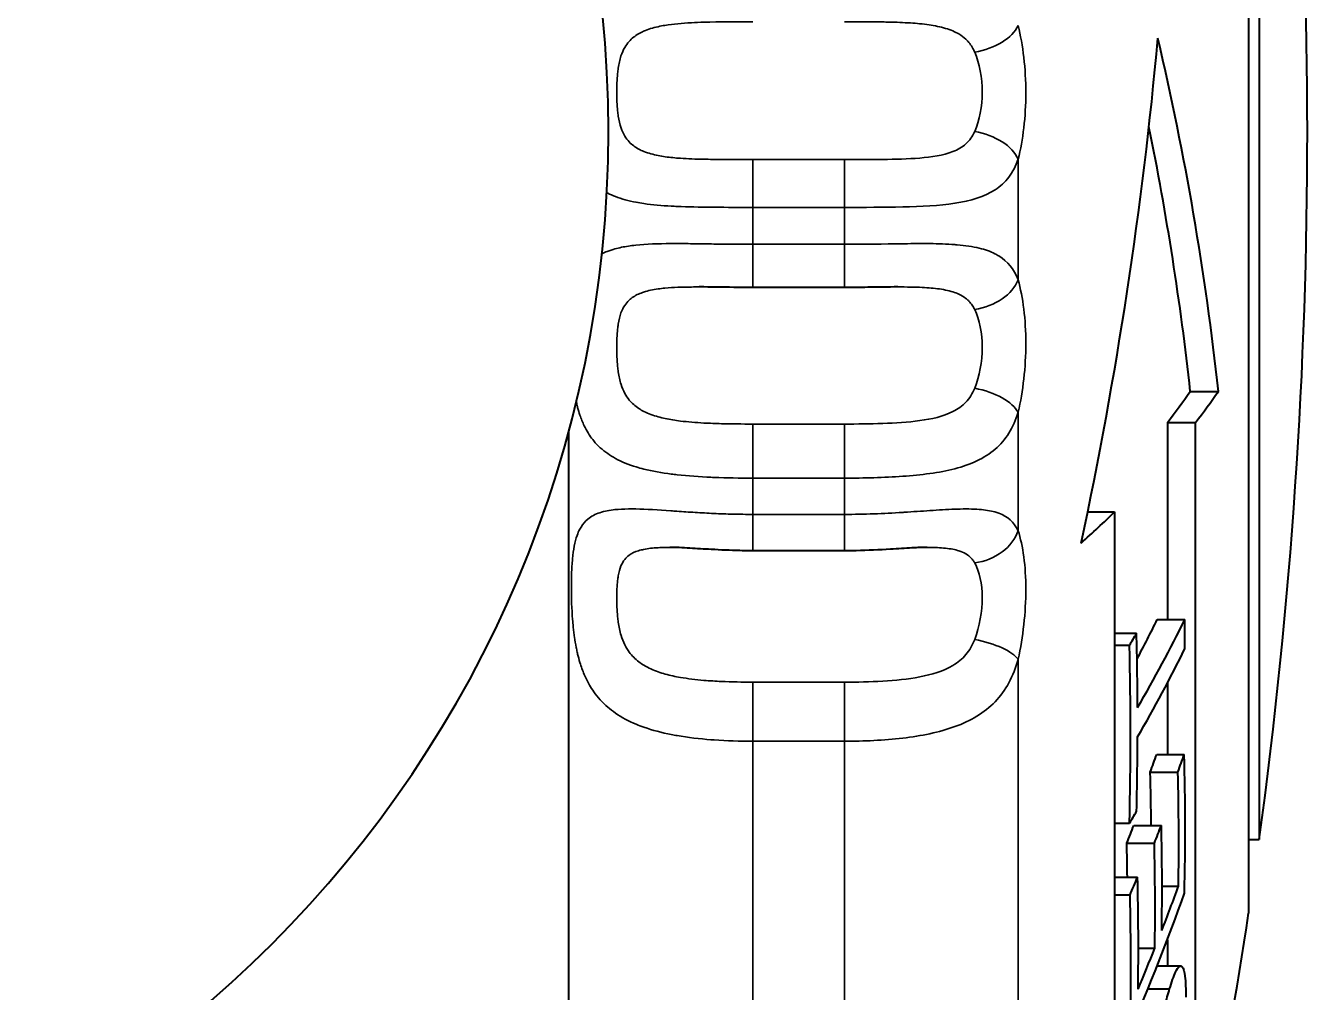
# Model space of a CAD drawing. Header units: millimetres. Extents: x 0 to 3364, y 0 to 2376.
# Drawn here: x 694.09 to 708.02, y 1277.34 to 1287.85 of the extents above; entities that cross this region are included whole.
import ezdxf

# ---------------------------------------------------------------- set-up
doc = ezdxf.new("R2010")
doc.units = ezdxf.units.MM
doc.header["$LTSCALE"] = 4
doc.layers.add('가시적인 것(ISO)', color=3, linetype='Continuous', lineweight=40, true_color=0x00ff00)
doc.layers.add('가시적인 좁은 것(ISO)', color=3, linetype='Continuous', lineweight=35, true_color=0x00ff00)

msp = doc.modelspace()

# ---------------------------------------------------------------- linework, layer by layer
at = {"layer": '가시적인 것(ISO)'}
for p, q in [((707.3861, 1295.1988), (707.3861, 1278.1988)), ((707.5012, 1294.3988), (707.5012, 1278.9988)), ((703.9485, 1285.8915), (703.9485, 1285.8916)), ((702.9899, 1285.0024), (701.9938, 1285.0024)), ((706.7516, 1283.8726), (707.0568, 1283.8726)), ((706.5021, 1283.5346), (706.5021, 1281.392)), ((706.5021, 1283.5346), (706.8087, 1283.5346)), ((706.8087, 1275.0083), (706.8087, 1283.5346)), ((699.9938, 1268.6988), (699.9938, 1283.4455)), ((703.9485, 1282.9828), (703.9485, 1282.9829)), ((703.9485, 1282.5781), (703.9485, 1282.5781)), ((705.6356, 1282.561), (705.929, 1282.561)), ((705.929, 1282.561), (705.929, 1271.4112)), ((702.9899, 1282.1387), (701.9938, 1282.1387)), ((706.393, 1281.392), (706.693, 1281.392)), ((705.929, 1281.2419), (706.1673, 1281.2419)), ((705.929, 1281.1111), (706.0902, 1281.1111)), ((706.5021, 1280.6991), (706.5021, 1279.9248)), ((703.9485, 1280.1557), (703.9485, 1280.1558)), ((706.3864, 1279.9248), (706.6864, 1279.9248)), ((706.317, 1279.7318), (706.617, 1279.7318)), ((705.929, 1279.1755), (706.091, 1279.1755)), ((706.1374, 1279.1523), (706.4374, 1279.1523)), ((707.3861, 1278.9988), (707.5012, 1278.9988)), ((706.0615, 1278.9593), (706.3615, 1278.9593)), ((705.929, 1278.5886), (706.1783, 1278.5886)), ((706.4447, 1278.4905), (706.6235, 1278.4905)), ((705.929, 1278.3959), (706.0962, 1278.3959)), ((706.5021, 1277.9092), (706.5021, 1277.6237)), ((706.1872, 1277.8155), (706.366, 1277.8155)), ((706.3915, 1277.6237), (706.6474, 1277.6237)), ((706.2915, 1277.3741), (706.5264, 1277.3741))]:
    msp.add_line(p, q, dxfattribs=at)
for centre, radius, start, end in [((687.9246, 1286.6988), 12.5, 270, 90), ((651.1246, 1286.6988), 56.9, 352.22258, 7.77742), ((651.1246, 1286.6988), 56.9, 341.03715, 351.40872)]:
    msp.add_arc(centre, radius, start, end, dxfattribs=at)
for centre, major_axis, ratio, start_param, end_param in [((651.1246, 1291.9085), (55.4665, 0), 0.9118707, 6.090498, 6.2001424), ((651.1246, 1280.4631), (56.1173, 0), 0.7486233, 0.0812479, 0.1734448), ((651.1246, 1280.4631), (55.8131, 0), 0.7486233, 0.0816917, 0.1510735), ((651.1246, 1286.6988), (56.6, 0), 0.2704457, 6.0749703, 6.097491), ((651.1246, 1286.6988), (56.9, 0), 0.2704457, 6.0760841, 6.0984813), ((651.1246, 1286.6988), (56.9, 0), 0.2704457, 5.9880585, 6.010942), ((651.1246, 1286.8745), (56.5997, 0), 0.449254, 6.0484992, 6.0658662), ((651.4246, 1286.8745), (56.5997, 0), 0.449254, 6.0270725, 6.0658662), ((651.4246, 1281.2139), (55.2687, 0), 0.8933068, 6.2803561, 6.286792), ((651.4246, 1287.6843), (56.5892, 0), 0.4493184, 6.0216997, 6.0270199), ((651.4246, 1280.2529), (54.7539, 0), 0.8932442, 0.0036855, 0.0202223), ((651.4246, 1280.125), (54.6768, 0), 0.8933504, 6.2637461, 6.3033744), ((651.4246, 1286.5567), (56.5998, 0), 0.449254, 6.0270745, 6.0658681), ((651.4246, 1280.2594), (54.7539, 0), 0.8934736, 6.2637015, 6.2802407), ((651.1246, 1287.5018), (56.5907, 0), 0.6214722, 6.0604174, 6.066041), ((651.4246, 1287.5018), (56.5907, 0), 0.6214722, 6.0604174, 6.066041), ((651.4246, 1279.1267), (55.2712, 0), 0.7837778, 6.2667682, 6.3016103), ((651.1246, 1278.9318), (55.2018, 0), 0.7836439, 0.0050973, 0.0184939), ((651.4246, 1278.9318), (55.2018, 0), 0.7836439, 6.2729836, 6.3016792), ((651.4246, 1285.7487), (56.59, 0), 0.4493184, 6.0217052, 6.0270253), ((651.1246, 1287.405), (56.5928, 0), 0.6214722, 6.0406815, 6.0463309), ((651.4246, 1287.405), (56.5928, 0), 0.6214722, 6.0406815, 6.0463309), ((651.4246, 1278.4483), (55.0201, 0), 0.7835796, 6.2729833, 6.299515), ((651.1246, 1278.2554), (54.9442, 0), 0.7835796, 0.0077393, 0.016351), ((651.4246, 1278.2554), (54.9442, 0), 0.7835796, 6.2729679, 6.2995363), ((651.4246, 1287.4617), (56.5916, 0), 0.6202578, 6.0219494, 6.0276267), ((651.4246, 1277.8125), (54.7626, 0), 0.7836288, 6.2729129, 6.3012714), ((651.4246, 1286.2514), (56.5971, 0), 0.6207437, 6.0463527, 6.060443), ((651.4246, 1277.6219), (54.6805, 0), 0.7837676, 6.2665955, 6.3012458), ((651.4246, 1285.9876), (56.5927, 0), 0.6210364, 6.0219731, 6.0660388), ((651.4246, 1286.2592), (56.5972, 0), 0.6213138, 6.0276735, 6.0406967)]:
    msp.add_ellipse(centre, major_axis=major_axis, ratio=ratio, start_param=start_param, end_param=end_param, dxfattribs=at)
for points in [[(701.416, 1285.008), (701.4147, 1285.008), (701.4134, 1285.008), (701.412, 1285.008)], [(701.0937, 1282.1751), (701.0936, 1282.1751), (701.0934, 1282.1751), (701.0933, 1282.1751)], [(703.8905, 1282.1751), (703.8903, 1282.1751), (703.8901, 1282.1751), (703.89, 1282.1751)]]:
    msp.add_open_spline(points, degree=3, dxfattribs=at)
for points, knots in [([(701.9938, 1285.0024), (701.9886, 1285.0024), (701.9833, 1285.0024), (701.9622, 1285.0025), (701.9464, 1285.0025), (701.8832, 1285.0028), (701.8358, 1285.0033), (701.661, 1285.0055), (701.5337, 1285.0081), (701.416, 1285.008)], [0, 0, 0, 0, 0.00158056, 0.00158056, 0.006322696, 0.006322696, 0.020561789, 0.020561789, 0.059220849, 0.059220849, 0.059220849, 0.059220849]), ([(703.5707, 1285.0079), (703.4675, 1285.0079), (703.3567, 1285.0058), (703.1609, 1285.0033), (703.0753, 1285.0024), (702.9899, 1285.0024)], [0, 0, 0, 0, 0.033945464, 0.033945464, 0.059546647, 0.059546647, 0.059546647, 0.059546647]), ([(701.9938, 1282.1387), (701.9822, 1282.1387), (701.9705, 1282.1388), (701.9239, 1282.139), (701.8889, 1282.1395), (701.7489, 1282.1426), (701.644, 1282.1474), (701.4626, 1282.1574), (701.3841, 1282.1624), (701.231, 1282.1714), (701.1557, 1282.1751), (701.0937, 1282.1751)], [0, 0, 0, 0, 0.003498867, 0.003498867, 0.013999587, 0.013999587, 0.045628276, 0.045628276, 0.070590969, 0.070590969, 0.096953188, 0.096953188, 0.096953188, 0.096953188]), ([(703.89, 1282.1751), (703.8413, 1282.1751), (703.7847, 1282.1729), (703.652, 1282.1658), (703.5729, 1282.1604), (703.3709, 1282.1484), (703.2438, 1282.1424), (703.0745, 1282.1392), (703.0322, 1282.1387), (702.9899, 1282.1387)], [0, 0, 0, 0, 0.02059764, 0.02059764, 0.046032503, 0.046032503, 0.084271429, 0.084271429, 0.096953992, 0.096953992, 0.096953992, 0.096953992]), ([(706.5264, 1277.3741), (706.5486, 1277.4458), (706.5714, 1277.5129), (706.5921, 1277.5569), (706.6069, 1277.5884), (706.6208, 1277.6092), (706.6328, 1277.6181), (706.6447, 1277.6269), (706.6551, 1277.6251), (706.6637, 1277.6147), (706.6773, 1277.5981), (706.6868, 1277.5603), (706.693, 1277.511), (706.7006, 1277.4493), (706.7031, 1277.3681), (706.7037, 1277.2827)], [0, 0, 0, 0, 0.2024132, 0.2024132, 0.2024132, 0.3458311, 0.3458311, 0.3458311, 0.4879837, 0.4879837, 0.4879837, 0.7159761, 0.7159761, 0.7159761, 1, 1, 1, 1]), ([(706.3833, 1276.398), (706.3871, 1276.4689), (706.3912, 1276.5413), (706.3967, 1276.6174), (706.4026, 1276.6982), (706.4101, 1276.7851), (706.4216, 1276.8776), (706.4279, 1276.9286), (706.436, 1276.9828), (706.4454, 1277.036), (706.4549, 1277.0893), (706.4661, 1277.1429), (706.4777, 1277.1925), (706.4932, 1277.2585), (706.51, 1277.3189), (706.5264, 1277.3741)], [0, 0, 0, 0, 0.2480456, 0.2480456, 0.2480456, 0.5124536, 0.5124536, 0.5124536, 0.6581692, 0.6581692, 0.6581692, 0.8046355, 0.8046355, 0.8046355, 1, 1, 1, 1])]:
    msp.add_open_spline(points, degree=3, knots=knots, dxfattribs=at)
at = {"layer": '가시적인 좁은 것(ISO)'}
for p, q in [((701.9938, 1286.3943), (702.9899, 1286.3943)), ((701.9938, 1286.3943), (701.9938, 1285.8737)), ((702.9899, 1286.3943), (702.9899, 1285.8737)), ((704.8794, 1285.0855), (704.8794, 1286.3991)), ((701.9938, 1285.4718), (701.9938, 1285.8737)), ((702.9899, 1285.8737), (701.9938, 1285.8737)), ((702.9899, 1285.4718), (702.9899, 1285.8737)), ((701.9938, 1285.4718), (702.9899, 1285.4718)), ((701.9938, 1285.4718), (701.9938, 1285.0024)), ((702.9899, 1285.4718), (702.9899, 1285.0024)), ((704.8794, 1282.356), (704.8794, 1283.6452)), ((701.9938, 1283.5172), (702.9899, 1283.5172)), ((701.9938, 1282.9291), (701.9938, 1283.5172)), ((702.9899, 1283.5172), (702.9899, 1282.9291)), ((701.9938, 1282.5346), (701.9938, 1282.9291)), ((702.9899, 1282.9291), (701.9938, 1282.9291)), ((702.9899, 1282.5346), (702.9899, 1282.9291)), ((701.9938, 1282.5346), (702.9899, 1282.5346)), ((701.9938, 1282.1387), (701.9938, 1282.5346)), ((702.9899, 1282.5346), (702.9899, 1282.1387)), ((704.8794, 1276.5488), (704.8794, 1280.9585)), ((701.9938, 1280.7099), (702.9899, 1280.7099)), ((701.9938, 1280.7099), (701.9938, 1280.0673)), ((702.9899, 1280.7099), (702.9899, 1280.0673)), ((701.9938, 1276.2436), (701.9938, 1280.0673)), ((702.9899, 1280.0673), (701.9938, 1280.0673)), ((702.9899, 1276.2436), (702.9899, 1280.0673))]:
    msp.add_line(p, q, dxfattribs=at)
for centre, major_axis, ratio, start_param, end_param in [((704.407, 1287.8402), (0.4847, 0.1229), 0.544773, 4.5751186, 5.8822998), ((704.407, 1286.4017), (0.4837, -0.1267), 0.581339, 0.4146863, 1.7218676), ((704.407, 1285.0996), (-0.4809, -0.137), 0.6589371, 1.385208, 2.6923892), ((704.407, 1283.672), (0.4864, -0.116), 0.4586095, 0.3725382, 1.6797195), ((704.407, 1282.3942), (0.4743, 0.1582), 0.7586256, 4.4645944, 5.7717757), ((704.407, 1281.0089), (0.488, -0.109), 0.3258051, 0.3362675, 1.6434488)]:
    msp.add_ellipse(centre, major_axis=major_axis, ratio=ratio, start_param=start_param, end_param=end_param, dxfattribs=at)
for points, knots in [([(701.9938, 1287.8932), (701.8149, 1287.8932), (701.6363, 1287.8934), (701.4625, 1287.8879), (701.417, 1287.8864), (701.3718, 1287.8846), (701.3268, 1287.8822), (701.2274, 1287.8768), (701.1317, 1287.8688), (701.0392, 1287.8534), (701.0136, 1287.8492), (700.9886, 1287.8444), (700.9641, 1287.8389), (700.9089, 1287.8265), (700.8563, 1287.8107), (700.8075, 1287.7892), (700.7885, 1287.7808), (700.7702, 1287.7716), (700.7527, 1287.7615), (700.7135, 1287.7387), (700.6784, 1287.7111), (700.6487, 1287.6776), (700.6312, 1287.6579), (700.6156, 1287.6363), (700.602, 1287.6128), (700.5856, 1287.5844), (700.5721, 1287.5534), (700.5612, 1287.5202), (700.5476, 1287.4791), (700.538, 1287.4342), (700.5312, 1287.3881), (700.5284, 1287.3692), (700.526, 1287.3499), (700.5241, 1287.3305), (700.5174, 1287.2645), (700.5148, 1287.1945), (700.5148, 1287.1258), (700.5149, 1287.057), (700.5175, 1286.9876), (700.5244, 1286.9221), (700.5264, 1286.9029), (700.5287, 1286.8841), (700.5316, 1286.8656), (700.5385, 1286.8201), (700.5483, 1286.7764), (700.5621, 1286.7363), (700.5731, 1286.7044), (700.5867, 1286.6748), (700.603, 1286.6479), (700.617, 1286.625), (700.633, 1286.604), (700.651, 1286.585), (700.6807, 1286.5537), (700.7156, 1286.5282), (700.7546, 1286.5073), (700.7725, 1286.4977), (700.7913, 1286.489), (700.811, 1286.4812), (700.8597, 1286.4617), (700.9117, 1286.4478), (700.9663, 1286.4371), (700.9913, 1286.4322), (701.0169, 1286.4279), (701.043, 1286.4242), (701.0969, 1286.4166), (701.152, 1286.4113), (701.2081, 1286.4075), (701.2482, 1286.4047), (701.2888, 1286.4026), (701.3298, 1286.401), (701.3738, 1286.3992), (701.4186, 1286.398), (701.4636, 1286.3971), (701.5263, 1286.3959), (701.5899, 1286.3953), (701.6533, 1286.3949), (701.7662, 1286.3943), (701.8794, 1286.3943), (701.9938, 1286.3943)], [0, 0, 0, 0, 0.0005362357, 0.0005362357, 0.0005362357, 0.0006765868, 0.0006765868, 0.0006765868, 0.0009868325, 0.0009868325, 0.0009868325, 0.0010724715, 0.0010724715, 0.0010724715, 0.0012653689, 0.0012653689, 0.0012653689, 0.0013405894, 0.0013405894, 0.0013405894, 0.001509309, 0.001509309, 0.001509309, 0.0016087072, 0.0016087072, 0.0016087072, 0.0017284274, 0.0017284274, 0.0017284274, 0.0018768251, 0.0018768251, 0.0018768251, 0.0019378424, 0.0019378424, 0.0019378424, 0.002144943, 0.002144943, 0.002144943, 0.0023524926, 0.0023524926, 0.0023524926, 0.0024130609, 0.0024130609, 0.0024130609, 0.0025625123, 0.0025625123, 0.0025625123, 0.0026811787, 0.0026811787, 0.0026811787, 0.002782454, 0.002782454, 0.002782454, 0.0029492966, 0.0029492966, 0.0029492966, 0.0030262461, 0.0030262461, 0.0030262461, 0.0032174145, 0.0032174145, 0.0032174145, 0.0033049371, 0.0033049371, 0.0033049371, 0.0034855324, 0.0034855324, 0.0034855324, 0.0036148495, 0.0036148495, 0.0036148495, 0.0037536502, 0.0037536502, 0.0037536502, 0.0039466375, 0.0039466375, 0.0039466375, 0.004289886, 0.004289886, 0.004289886, 0.004289886]), ([(704.407, 1287.5619), (704.4013, 1287.5755), (704.3949, 1287.5887), (704.388, 1287.6014), (704.3777, 1287.6205), (704.3661, 1287.6385), (704.3533, 1287.6552), (704.3469, 1287.6636), (704.3402, 1287.6717), (704.3332, 1287.6795), (704.3297, 1287.6834), (704.3262, 1287.6872), (704.3226, 1287.6909), (704.3189, 1287.6946), (704.3152, 1287.6983), (704.3115, 1287.7018), (704.2883, 1287.7238), (704.2626, 1287.7429), (704.2346, 1287.7594), (704.2141, 1287.7716), (704.1923, 1287.7824), (704.1697, 1287.792), (704.144, 1287.803), (704.1173, 1287.8125), (704.0899, 1287.8207), (704.0333, 1287.8376), (703.9732, 1287.8496), (703.9105, 1287.8587), (703.8769, 1287.8636), (703.843, 1287.8676), (703.8087, 1287.871), (703.7763, 1287.8742), (703.7435, 1287.8769), (703.7105, 1287.8791), (703.6341, 1287.8842), (703.5567, 1287.887), (703.4773, 1287.8889), (703.4536, 1287.8895), (703.4299, 1287.89), (703.4062, 1287.8904), (703.2687, 1287.893), (703.1299, 1287.8932), (702.9899, 1287.8932)], [0.0026102224, 0.0026102224, 0.0026102224, 0.0026102224, 0.0026627119, 0.0026627119, 0.0026627119, 0.0027414461, 0.0027414461, 0.0027414461, 0.0027808132, 0.0027808132, 0.0027808132, 0.0028004968, 0.0028004968, 0.0028004968, 0.0028201803, 0.0028201803, 0.0028201803, 0.0029414562, 0.0029414562, 0.0029414562, 0.0030301383, 0.0030301383, 0.0030301383, 0.0031306645, 0.0031306645, 0.0031306645, 0.0033386198, 0.0033386198, 0.0033386198, 0.0034500542, 0.0034500542, 0.0034500542, 0.0035550331, 0.0035550331, 0.0035550331, 0.003797578, 0.003797578, 0.003797578, 0.0038699701, 0.0038699701, 0.0038699701, 0.004289886, 0.004289886, 0.004289886, 0.004289886]), ([(704.8794, 1287.8503), (704.9064, 1287.7439), (704.9271, 1287.6283), (704.9415, 1287.5037), (704.9559, 1287.3792), (704.9634, 1287.2507), (704.9634, 1287.1204), (704.9635, 1286.8598), (704.9334, 1286.6053), (704.8794, 1286.3991)], [0, 0, 0, 0, 0.0003876456, 0.0003876456, 0.0003876456, 0.0007752912, 0.0007752912, 0.0007752912, 0.0015505823, 0.0015505823, 0.0015505823, 0.0015505823]), ([(704.407, 1286.6987), (704.4594, 1286.8187), (704.4904, 1286.9706), (704.4903, 1287.1277), (704.4902, 1287.2849), (704.4594, 1287.438), (704.407, 1287.5619)], [0, 0, 0, 0, 0.00046947665, 0.00046947665, 0.00046947665, 0.00093916648, 0.00093916648, 0.00093916648, 0.00093916648]), ([(702.9899, 1286.3943), (703.1298, 1286.3943), (703.2697, 1286.3942), (703.407, 1286.3955), (703.5442, 1286.3969), (703.6802, 1286.3996), (703.8097, 1286.41), (703.9392, 1286.4205), (704.0637, 1286.4381), (704.1704, 1286.4802), (704.2237, 1286.5013), (704.2717, 1286.5286), (704.3117, 1286.5645), (704.3517, 1286.6004), (704.384, 1286.6461), (704.407, 1286.6987)], [0, 0, 0, 0, 0.0004192882, 0.0004192882, 0.0004192882, 0.0008385765, 0.0008385765, 0.0008385765, 0.0012578647, 0.0012578647, 0.0012578647, 0.0014675089, 0.0014675089, 0.0014675089, 0.001677153, 0.001677153, 0.001677153, 0.001677153]), ([(704.8794, 1286.3991), (704.8538, 1286.325), (704.8203, 1286.2595), (704.7368, 1286.1484), (704.6872, 1286.1027), (704.5122, 1285.988), (704.363, 1285.9441), (704.0211, 1285.8915), (703.8274, 1285.8823), (703.4216, 1285.8736), (703.2063, 1285.8737), (702.9899, 1285.8737)], [0.0041747233, 0.0041747233, 0.0041747233, 0.0041747233, 0.0044943809, 0.0044943809, 0.0048140386, 0.0048140386, 0.0054533538, 0.0054533538, 0.0060926691, 0.0060926691, 0.0067319843, 0.0067319843, 0.0067319843, 0.0067319843]), ([(701.9938, 1285.8737), (701.8516, 1285.8737), (701.7119, 1285.8738), (701.5746, 1285.8749), (701.563, 1285.875), (701.5514, 1285.8751), (701.5399, 1285.8752), (701.4145, 1285.8764), (701.2903, 1285.8787), (701.1729, 1285.8838), (701.1512, 1285.8848), (701.1297, 1285.8859), (701.1085, 1285.887), (701.0042, 1285.8928), (700.9045, 1285.9013), (700.8101, 1285.915), (700.7816, 1285.9192), (700.7536, 1285.9238), (700.7261, 1285.929), (700.6443, 1285.9444), (700.5693, 1285.9643), (700.5008, 1285.9907), (700.4716, 1286.002), (700.4436, 1286.0145), (700.4167, 1286.0284), (700.4134, 1286.0301), (700.4101, 1286.0318), (700.4069, 1286.0336)], [0, 0, 0, 0, 0.000420749, 0.000420749, 0.000420749, 0.0004563155, 0.0004563155, 0.0004563155, 0.000841498, 0.000841498, 0.000841498, 0.0009126156, 0.0009126156, 0.0009126156, 0.0012622471, 0.0012622471, 0.0012622471, 0.0013680066, 0.0013680066, 0.0013680066, 0.0016829961, 0.0016829961, 0.0016829961, 0.0018174183, 0.0018174183, 0.0018174183, 0.0018338274, 0.0018338274, 0.0018338274, 0.0018338274]), ([(700.3536, 1285.3682), (700.3722, 1285.3777), (700.3917, 1285.3865), (700.4121, 1285.3945), (700.4388, 1285.405), (700.4669, 1285.4142), (700.4961, 1285.4223), (700.5417, 1285.4348), (700.5904, 1285.4447), (700.6418, 1285.4524), (700.6674, 1285.4563), (700.6938, 1285.4596), (700.7209, 1285.4625), (700.8387, 1285.4751), (700.9667, 1285.479), (701.1045, 1285.4796), (701.1261, 1285.4797), (701.1479, 1285.4797), (701.1699, 1285.4797), (701.2344, 1285.4796), (701.3002, 1285.479), (701.367, 1285.4781), (701.4004, 1285.4777), (701.4341, 1285.4772), (701.4681, 1285.4767), (701.5021, 1285.4762), (701.5364, 1285.4757), (701.5709, 1285.4752), (701.64, 1285.4742), (701.7101, 1285.4733), (701.7808, 1285.4727), (701.8515, 1285.4721), (701.9226, 1285.4718), (701.9938, 1285.4718)], [0.0048116407, 0.0048116407, 0.0048116407, 0.0048116407, 0.0049141423, 0.0049141423, 0.0049141423, 0.0050489882, 0.0050489882, 0.0050489882, 0.0052593627, 0.0052593627, 0.0052593627, 0.0053641221, 0.0053641221, 0.0053641221, 0.0058190275, 0.0058190275, 0.0058190275, 0.0058904863, 0.0058904863, 0.0058904863, 0.0061008608, 0.0061008608, 0.0061008608, 0.006206048, 0.006206048, 0.006206048, 0.0063112353, 0.0063112353, 0.0063112353, 0.0065216098, 0.0065216098, 0.0065216098, 0.0067319843, 0.0067319843, 0.0067319843, 0.0067319843]), ([(702.9899, 1285.4718), (703.2067, 1285.4718), (703.4177, 1285.4755), (703.6228, 1285.4781), (703.6285, 1285.4782), (703.6341, 1285.4783), (703.6397, 1285.4784), (703.7365, 1285.4796), (703.8294, 1285.4804), (703.9189, 1285.4795), (704.0135, 1285.4785), (704.104, 1285.4756), (704.1899, 1285.4691), (704.1991, 1285.4684), (704.2083, 1285.4676), (704.2174, 1285.4669), (704.304, 1285.4594), (704.3839, 1285.4479), (704.4566, 1285.4303), (704.5189, 1285.4152), (704.5768, 1285.3951), (704.6279, 1285.3694), (704.6352, 1285.3657), (704.6424, 1285.3619), (704.6494, 1285.358), (704.6564, 1285.354), (704.6633, 1285.35), (704.6701, 1285.3458), (704.7647, 1285.2872), (704.8344, 1285.2023), (704.8794, 1285.0855)], [0, 0, 0, 0, 0.000641191, 0.000641191, 0.000641191, 0.0006588203, 0.0006588203, 0.0006588203, 0.0009617865, 0.0009617865, 0.0009617865, 0.001282382, 0.001282382, 0.001282382, 0.0013167634, 0.0013167634, 0.0013167634, 0.0016433523, 0.0016433523, 0.0016433523, 0.001923573, 0.001923573, 0.001923573, 0.0019635845, 0.0019635845, 0.0019635845, 0.0020037218, 0.0020037218, 0.0020037218, 0.002564764, 0.002564764, 0.002564764, 0.002564764]), ([(701.412, 1285.008), (701.3835, 1285.0079), (701.3551, 1285.0078), (701.3268, 1285.0075), (701.2274, 1285.0066), (701.1317, 1285.0039), (701.0392, 1284.9953), (701.0136, 1284.9929), (700.9886, 1284.9901), (700.9641, 1284.9867), (700.9089, 1284.9789), (700.8563, 1284.9682), (700.8075, 1284.9523), (700.7885, 1284.9461), (700.7702, 1284.9391), (700.7527, 1284.9313), (700.7135, 1284.9136), (700.6784, 1284.8914), (700.6487, 1284.8633), (700.6312, 1284.8468), (700.6156, 1284.8282), (700.602, 1284.8078), (700.5856, 1284.7831), (700.5721, 1284.7555), (700.5612, 1284.7256), (700.5476, 1284.6884), (700.538, 1284.6471), (700.5312, 1284.6039), (700.5284, 1284.5861), (700.526, 1284.5679), (700.5241, 1284.5494), (700.5174, 1284.4867), (700.5148, 1284.4186), (700.5148, 1284.3504), (700.5149, 1284.2821), (700.5175, 1284.2118), (700.5244, 1284.144), (700.5264, 1284.1242), (700.5287, 1284.1045), (700.5316, 1284.0852), (700.5385, 1284.0374), (700.5483, 1283.9909), (700.5621, 1283.9474), (700.5731, 1283.9128), (700.5867, 1283.8801), (700.603, 1283.85), (700.617, 1283.8244), (700.633, 1283.8005), (700.651, 1283.7786), (700.6807, 1283.7424), (700.7156, 1283.712), (700.7546, 1283.6864), (700.7725, 1283.6746), (700.7913, 1283.6638), (700.811, 1283.6539), (700.8597, 1283.6291), (700.9117, 1283.6104), (700.9663, 1283.5953), (700.9913, 1283.5884), (701.0169, 1283.5823), (701.043, 1283.5767), (701.0969, 1283.5653), (701.152, 1283.5567), (701.2081, 1283.5498), (701.2482, 1283.5449), (701.2888, 1283.5408), (701.3298, 1283.5374), (701.3738, 1283.5338), (701.4186, 1283.5309), (701.4636, 1283.5285), (701.5263, 1283.5252), (701.5899, 1283.5229), (701.6533, 1283.5212), (701.7662, 1283.5183), (701.8794, 1283.5172), (701.9938, 1283.5172)], [0.000588235, 0.000588235, 0.000588235, 0.000588235, 0.0006765868, 0.0006765868, 0.0006765868, 0.0009868325, 0.0009868325, 0.0009868325, 0.0010724715, 0.0010724715, 0.0010724715, 0.0012653689, 0.0012653689, 0.0012653689, 0.0013405894, 0.0013405894, 0.0013405894, 0.001509309, 0.001509309, 0.001509309, 0.0016087072, 0.0016087072, 0.0016087072, 0.0017284274, 0.0017284274, 0.0017284274, 0.0018768251, 0.0018768251, 0.0018768251, 0.0019378424, 0.0019378424, 0.0019378424, 0.002144943, 0.002144943, 0.002144943, 0.0023524926, 0.0023524926, 0.0023524926, 0.0024130609, 0.0024130609, 0.0024130609, 0.0025625123, 0.0025625123, 0.0025625123, 0.0026811787, 0.0026811787, 0.0026811787, 0.002782454, 0.002782454, 0.002782454, 0.0029492966, 0.0029492966, 0.0029492966, 0.0030262461, 0.0030262461, 0.0030262461, 0.0032174145, 0.0032174145, 0.0032174145, 0.0033049371, 0.0033049371, 0.0033049371, 0.0034855324, 0.0034855324, 0.0034855324, 0.0036148495, 0.0036148495, 0.0036148495, 0.0037536502, 0.0037536502, 0.0037536502, 0.0039466375, 0.0039466375, 0.0039466375, 0.004289886, 0.004289886, 0.004289886, 0.004289886]), ([(704.407, 1284.7629), (704.4013, 1284.7751), (704.3949, 1284.7867), (704.388, 1284.7978), (704.3777, 1284.8145), (704.3661, 1284.83), (704.3533, 1284.8443), (704.3469, 1284.8515), (704.3402, 1284.8583), (704.3332, 1284.8648), (704.3297, 1284.8681), (704.3262, 1284.8712), (704.3226, 1284.8743), (704.3189, 1284.8774), (704.3152, 1284.8805), (704.3115, 1284.8834), (704.2883, 1284.9015), (704.2626, 1284.9168), (704.2346, 1284.9297), (704.2141, 1284.9391), (704.1923, 1284.9473), (704.1697, 1284.9544), (704.144, 1284.9624), (704.1173, 1284.9691), (704.0899, 1284.9747), (704.0333, 1284.9862), (703.9732, 1284.9934), (703.9105, 1284.9982), (703.8769, 1285.0008), (703.843, 1285.0027), (703.8087, 1285.0041), (703.7763, 1285.0054), (703.7435, 1285.0063), (703.7105, 1285.0069), (703.6643, 1285.0077), (703.6178, 1285.008), (703.5707, 1285.0079)], [0.0026102224, 0.0026102224, 0.0026102224, 0.0026102224, 0.0026627119, 0.0026627119, 0.0026627119, 0.0027414461, 0.0027414461, 0.0027414461, 0.0027808132, 0.0027808132, 0.0027808132, 0.0028004968, 0.0028004968, 0.0028004968, 0.0028201803, 0.0028201803, 0.0028201803, 0.0029414562, 0.0029414562, 0.0029414562, 0.0030301383, 0.0030301383, 0.0030301383, 0.0031306645, 0.0031306645, 0.0031306645, 0.0033386198, 0.0033386198, 0.0033386198, 0.0034500542, 0.0034500542, 0.0034500542, 0.0035550331, 0.0035550331, 0.0035550331, 0.0037016057, 0.0037016057, 0.0037016057, 0.0037016057]), ([(704.8794, 1285.0855), (704.9064, 1284.9907), (704.9271, 1284.8844), (704.9415, 1284.7666), (704.9559, 1284.6488), (704.9634, 1284.5243), (704.9634, 1284.395), (704.9635, 1284.1364), (704.9334, 1283.8717), (704.8794, 1283.6452)], [0, 0, 0, 0, 0.0003876456, 0.0003876456, 0.0003876456, 0.0007752912, 0.0007752912, 0.0007752912, 0.0015505823, 0.0015505823, 0.0015505823, 0.0015505823]), ([(704.407, 1283.9064), (704.4594, 1284.0381), (704.4904, 1284.1964), (704.4903, 1284.3523), (704.4902, 1284.5083), (704.4594, 1284.6527), (704.407, 1284.7629)], [0, 0, 0, 0, 0.00046947665, 0.00046947665, 0.00046947665, 0.00093916648, 0.00093916648, 0.00093916648, 0.00093916648]), ([(702.9899, 1283.5172), (703.1298, 1283.5172), (703.2697, 1283.5187), (703.407, 1283.5236), (703.5442, 1283.5284), (703.6802, 1283.5364), (703.8097, 1283.5542), (703.9392, 1283.572), (704.0637, 1283.5991), (704.1704, 1283.6526), (704.2237, 1283.6794), (704.2717, 1283.7128), (704.3117, 1283.7548), (704.3517, 1283.7968), (704.384, 1283.8485), (704.407, 1283.9064)], [0, 0, 0, 0, 0.0004192882, 0.0004192882, 0.0004192882, 0.0008385765, 0.0008385765, 0.0008385765, 0.0012578647, 0.0012578647, 0.0012578647, 0.0014675089, 0.0014675089, 0.0014675089, 0.001677153, 0.001677153, 0.001677153, 0.001677153]), ([(701.9938, 1282.9291), (701.8516, 1282.9291), (701.7119, 1282.9314), (701.5746, 1282.9369), (701.563, 1282.9373), (701.5514, 1282.9378), (701.5399, 1282.9383), (701.4145, 1282.9438), (701.2903, 1282.9522), (701.1729, 1282.9651), (701.1512, 1282.9675), (701.1297, 1282.9701), (701.1085, 1282.9728), (701.0042, 1282.986), (700.9045, 1283.0034), (700.8101, 1283.0271), (700.7816, 1283.0343), (700.7536, 1283.0421), (700.7261, 1283.0505), (700.6443, 1283.0755), (700.5693, 1283.1058), (700.5008, 1283.1431), (700.4716, 1283.1591), (700.4436, 1283.1764), (700.4167, 1283.1952), (700.3594, 1283.2352), (700.3091, 1283.2811), (700.2654, 1283.3339), (700.2493, 1283.3532), (700.2341, 1283.3737), (700.2197, 1283.3951), (700.2142, 1283.4034), (700.2088, 1283.4118), (700.2035, 1283.4204), (700.1882, 1283.4451), (700.1741, 1283.471), (700.1611, 1283.4981), (700.1523, 1283.5164), (700.1441, 1283.5351), (700.1363, 1283.5544), (700.1285, 1283.5737), (700.1213, 1283.5935), (700.1145, 1283.6138), (700.1054, 1283.6408), (700.0971, 1283.6689), (700.0896, 1283.6979), (700.088, 1283.704), (700.0865, 1283.7102), (700.085, 1283.7165), (700.0814, 1283.7313), (700.0779, 1283.7464), (700.0747, 1283.7617)], [0, 0, 0, 0, 0.000420749, 0.000420749, 0.000420749, 0.0004563155, 0.0004563155, 0.0004563155, 0.000841498, 0.000841498, 0.000841498, 0.0009126156, 0.0009126156, 0.0009126156, 0.0012622471, 0.0012622471, 0.0012622471, 0.0013680066, 0.0013680066, 0.0013680066, 0.0016829961, 0.0016829961, 0.0016829961, 0.0018174183, 0.0018174183, 0.0018174183, 0.0021037451, 0.0021037451, 0.0021037451, 0.0022089323, 0.0022089323, 0.0022089323, 0.0022496191, 0.0022496191, 0.0022496191, 0.0023667132, 0.0023667132, 0.0023667132, 0.0024456037, 0.0024456037, 0.0024456037, 0.0025244941, 0.0025244941, 0.0025244941, 0.0026296814, 0.0026296814, 0.0026296814, 0.0026519559, 0.0026519559, 0.0026519559, 0.0027051381, 0.0027051381, 0.0027051381, 0.0027051381]), ([(704.8794, 1283.6452), (704.8538, 1283.5613), (704.8203, 1283.4846), (704.7368, 1283.3505), (704.6872, 1283.293), (704.5122, 1283.1431), (704.363, 1283.0767), (704.0211, 1282.987), (703.8274, 1282.9629), (703.4216, 1282.9342), (703.2063, 1282.9291), (702.9899, 1282.9291)], [0.0041747233, 0.0041747233, 0.0041747233, 0.0041747233, 0.0044943809, 0.0044943809, 0.0048140386, 0.0048140386, 0.0054533538, 0.0054533538, 0.0060926691, 0.0060926691, 0.0067319843, 0.0067319843, 0.0067319843, 0.0067319843]), ([(701.9938, 1280.0673), (701.8516, 1280.0673), (701.7119, 1280.0718), (701.5746, 1280.0815), (701.563, 1280.0823), (701.5514, 1280.0831), (701.5399, 1280.084), (701.4145, 1280.0937), (701.2903, 1280.1081), (701.1729, 1280.1285), (701.1512, 1280.1322), (701.1297, 1280.1362), (701.1085, 1280.1403), (701.0042, 1280.1609), (700.9045, 1280.1866), (700.8101, 1280.2199), (700.7816, 1280.2299), (700.7536, 1280.2406), (700.7261, 1280.2521), (700.6443, 1280.2863), (700.5693, 1280.3262), (700.5008, 1280.3737), (700.4716, 1280.3939), (700.4436, 1280.4156), (700.4167, 1280.4389), (700.3594, 1280.4884), (700.3091, 1280.5438), (700.2654, 1280.6059), (700.2493, 1280.6287), (700.2341, 1280.6525), (700.2197, 1280.6773), (700.2142, 1280.6869), (700.2088, 1280.6966), (700.2035, 1280.7065), (700.1882, 1280.7349), (700.1741, 1280.7644), (700.1611, 1280.7949), (700.1523, 1280.8155), (700.1441, 1280.8366), (700.1363, 1280.8581), (700.1285, 1280.8796), (700.1213, 1280.9016), (700.1145, 1280.9239), (700.1054, 1280.9537), (700.0971, 1280.9844), (700.0896, 1281.0159), (700.088, 1281.0226), (700.0865, 1281.0293), (700.085, 1281.036), (700.0811, 1281.0531), (700.0775, 1281.0704), (700.074, 1281.088), (700.0669, 1281.1246), (700.0606, 1281.162), (700.0552, 1281.1999), (700.0524, 1281.2189), (700.0499, 1281.238), (700.0476, 1281.2572), (700.0453, 1281.2765), (700.0432, 1281.2958), (700.0413, 1281.3152), (700.0388, 1281.3403), (700.0365, 1281.3656), (700.0346, 1281.391), (700.0257, 1281.5056), (700.0219, 1281.6238), (700.0218, 1281.7358), (700.0218, 1281.77), (700.0221, 1281.804), (700.0228, 1281.8372), (700.0231, 1281.8538), (700.0236, 1281.8702), (700.0241, 1281.8864), (700.0261, 1281.9447), (700.0294, 1281.9995), (700.0341, 1282.0506), (700.0434, 1282.1492), (700.0591, 1282.2362), (700.0836, 1282.3054), (700.0921, 1282.3295), (700.1017, 1282.3516), (700.1125, 1282.3722), (700.117, 1282.3806), (700.1216, 1282.3888), (700.1265, 1282.3968), (700.1472, 1282.4302), (700.1717, 1282.4588), (700.2003, 1282.4827), (700.2192, 1282.4983), (700.2397, 1282.5119), (700.2619, 1282.5236), (700.3052, 1282.5466), (700.3553, 1282.5629), (700.4121, 1282.5739), (700.4388, 1282.5791), (700.4669, 1282.5831), (700.4961, 1282.5861), (700.5417, 1282.5907), (700.5904, 1282.593), (700.6418, 1282.5936), (700.6674, 1282.5939), (700.6938, 1282.5938), (700.7209, 1282.5933), (700.8387, 1282.5912), (700.9667, 1282.5827), (701.1045, 1282.5732), (701.1261, 1282.5717), (701.1479, 1282.5702), (701.1699, 1282.5687), (701.2344, 1282.5643), (701.3002, 1282.5599), (701.367, 1282.5557), (701.4004, 1282.5537), (701.4341, 1282.5517), (701.4681, 1282.5498), (701.5021, 1282.548), (701.5364, 1282.5462), (701.5709, 1282.5446), (701.64, 1282.5415), (701.7101, 1282.539), (701.7808, 1282.5372), (701.8515, 1282.5355), (701.9226, 1282.5346), (701.9938, 1282.5346)], [0, 0, 0, 0, 0.000420749, 0.000420749, 0.000420749, 0.0004563155, 0.0004563155, 0.0004563155, 0.000841498, 0.000841498, 0.000841498, 0.0009126156, 0.0009126156, 0.0009126156, 0.0012622471, 0.0012622471, 0.0012622471, 0.0013680066, 0.0013680066, 0.0013680066, 0.0016829961, 0.0016829961, 0.0016829961, 0.0018174183, 0.0018174183, 0.0018174183, 0.0021037451, 0.0021037451, 0.0021037451, 0.0022089323, 0.0022089323, 0.0022089323, 0.0022496191, 0.0022496191, 0.0022496191, 0.0023667132, 0.0023667132, 0.0023667132, 0.0024456037, 0.0024456037, 0.0024456037, 0.0025244941, 0.0025244941, 0.0025244941, 0.0026296814, 0.0026296814, 0.0026296814, 0.0026519559, 0.0026519559, 0.0026519559, 0.0027085718, 0.0027085718, 0.0027085718, 0.0028269075, 0.0028269075, 0.0028269075, 0.0028860753, 0.0028860753, 0.0028860753, 0.0029452431, 0.0029452431, 0.0029452431, 0.0030215593, 0.0030215593, 0.0030215593, 0.0033659921, 0.0033659921, 0.0033659921, 0.0034711794, 0.0034711794, 0.0034711794, 0.003523773, 0.003523773, 0.003523773, 0.0037137134, 0.0037137134, 0.0037137134, 0.0040802361, 0.0040802361, 0.0040802361, 0.0042074902, 0.0042074902, 0.0042074902, 0.0042600838, 0.0042600838, 0.0042600838, 0.0044822432, 0.0044822432, 0.0044822432, 0.0046282392, 0.0046282392, 0.0046282392, 0.0049141423, 0.0049141423, 0.0049141423, 0.0050489882, 0.0050489882, 0.0050489882, 0.0052593627, 0.0052593627, 0.0052593627, 0.0053641221, 0.0053641221, 0.0053641221, 0.0058190275, 0.0058190275, 0.0058190275, 0.0058904863, 0.0058904863, 0.0058904863, 0.0061008608, 0.0061008608, 0.0061008608, 0.006206048, 0.006206048, 0.006206048, 0.0063112353, 0.0063112353, 0.0063112353, 0.0065216098, 0.0065216098, 0.0065216098, 0.0067319843, 0.0067319843, 0.0067319843, 0.0067319843]), ([(702.9899, 1282.5346), (703.2067, 1282.5346), (703.4177, 1282.5434), (703.6228, 1282.5561), (703.6285, 1282.5565), (703.6341, 1282.5568), (703.6397, 1282.5572), (703.7365, 1282.5633), (703.8294, 1282.57), (703.9189, 1282.5761), (704.0135, 1282.5825), (704.104, 1282.5881), (704.1899, 1282.5912), (704.1991, 1282.5916), (704.2083, 1282.5919), (704.2174, 1282.5922), (704.304, 1282.5948), (704.3839, 1282.5945), (704.4566, 1282.5888), (704.5189, 1282.584), (704.5768, 1282.575), (704.6279, 1282.5606), (704.6352, 1282.5585), (704.6424, 1282.5564), (704.6494, 1282.5541), (704.6564, 1282.5518), (704.6633, 1282.5494), (704.6701, 1282.5468), (704.7647, 1282.5112), (704.8344, 1282.4508), (704.8794, 1282.356)], [0, 0, 0, 0, 0.000641191, 0.000641191, 0.000641191, 0.0006588203, 0.0006588203, 0.0006588203, 0.0009617865, 0.0009617865, 0.0009617865, 0.001282382, 0.001282382, 0.001282382, 0.0013167634, 0.0013167634, 0.0013167634, 0.0016433523, 0.0016433523, 0.0016433523, 0.001923573, 0.001923573, 0.001923573, 0.0019635845, 0.0019635845, 0.0019635845, 0.0020037218, 0.0020037218, 0.0020037218, 0.002564764, 0.002564764, 0.002564764, 0.002564764]), ([(704.8794, 1282.356), (704.9064, 1282.275), (704.9271, 1282.1804), (704.9415, 1282.0719), (704.9559, 1281.9635), (704.9634, 1281.8457), (704.9634, 1281.7203), (704.9635, 1281.4694), (704.9334, 1281.2002), (704.8794, 1280.9585)], [0, 0, 0, 0, 0.0003876456, 0.0003876456, 0.0003876456, 0.0007752912, 0.0007752912, 0.0007752912, 0.0015505823, 0.0015505823, 0.0015505823, 0.0015505823]), ([(701.0933, 1282.1751), (701.0751, 1282.1751), (701.0571, 1282.1749), (701.0392, 1282.1746), (701.0136, 1282.1742), (700.9886, 1282.1734), (700.9641, 1282.172), (700.9089, 1282.1691), (700.8563, 1282.1637), (700.8075, 1282.1538), (700.7885, 1282.1499), (700.7702, 1282.1453), (700.7527, 1282.1399), (700.7135, 1282.1277), (700.6784, 1282.1114), (700.6487, 1282.0893), (700.6312, 1282.0763), (700.6156, 1282.0613), (700.602, 1282.0443), (700.5856, 1282.0238), (700.5721, 1282.0004), (700.5612, 1281.9743), (700.5476, 1281.9419), (700.538, 1281.905), (700.5312, 1281.8656), (700.5284, 1281.8494), (700.526, 1281.8327), (700.5241, 1281.8155), (700.5174, 1281.7574), (700.5148, 1281.6928), (700.5148, 1281.6266), (700.5149, 1281.5603), (700.5175, 1281.4906), (700.5244, 1281.422), (700.5264, 1281.402), (700.5287, 1281.382), (700.5316, 1281.3622), (700.5385, 1281.3133), (700.5483, 1281.2649), (700.5621, 1281.2189), (700.5731, 1281.1824), (700.5867, 1281.1474), (700.603, 1281.1148), (700.617, 1281.0869), (700.633, 1281.0607), (700.651, 1281.0363), (700.6807, 1280.9961), (700.7156, 1280.9615), (700.7546, 1280.9317), (700.7725, 1280.918), (700.7913, 1280.9052), (700.811, 1280.8934), (700.8597, 1280.864), (700.9117, 1280.8409), (700.9663, 1280.8218), (700.9913, 1280.813), (701.0169, 1280.8051), (701.043, 1280.7978), (701.0969, 1280.7828), (701.152, 1280.771), (701.2081, 1280.7613), (701.2482, 1280.7543), (701.2888, 1280.7485), (701.3298, 1280.7434), (701.3738, 1280.7379), (701.4186, 1280.7334), (701.4636, 1280.7295), (701.5263, 1280.7242), (701.5899, 1280.7203), (701.6533, 1280.7173), (701.7662, 1280.7121), (701.8794, 1280.7099), (701.9938, 1280.7099)], [0.0009266782, 0.0009266782, 0.0009266782, 0.0009266782, 0.0009868325, 0.0009868325, 0.0009868325, 0.0010724715, 0.0010724715, 0.0010724715, 0.0012653689, 0.0012653689, 0.0012653689, 0.0013405894, 0.0013405894, 0.0013405894, 0.001509309, 0.001509309, 0.001509309, 0.0016087072, 0.0016087072, 0.0016087072, 0.0017284274, 0.0017284274, 0.0017284274, 0.0018768251, 0.0018768251, 0.0018768251, 0.0019378424, 0.0019378424, 0.0019378424, 0.002144943, 0.002144943, 0.002144943, 0.0023524926, 0.0023524926, 0.0023524926, 0.0024130609, 0.0024130609, 0.0024130609, 0.0025625123, 0.0025625123, 0.0025625123, 0.0026811787, 0.0026811787, 0.0026811787, 0.002782454, 0.002782454, 0.002782454, 0.0029492966, 0.0029492966, 0.0029492966, 0.0030262461, 0.0030262461, 0.0030262461, 0.0032174145, 0.0032174145, 0.0032174145, 0.0033049371, 0.0033049371, 0.0033049371, 0.0034855324, 0.0034855324, 0.0034855324, 0.0036148495, 0.0036148495, 0.0036148495, 0.0037536502, 0.0037536502, 0.0037536502, 0.0039466375, 0.0039466375, 0.0039466375, 0.004289886, 0.004289886, 0.004289886, 0.004289886]), ([(704.407, 1282.0065), (704.4013, 1282.0169), (704.3949, 1282.0267), (704.388, 1282.036), (704.3777, 1282.05), (704.3661, 1282.0627), (704.3533, 1282.0742), (704.3469, 1282.0799), (704.3402, 1282.0853), (704.3332, 1282.0904), (704.3297, 1282.093), (704.3262, 1282.0955), (704.3226, 1282.0979), (704.3189, 1282.1003), (704.3152, 1282.1026), (704.3115, 1282.1049), (704.2883, 1282.1187), (704.2626, 1282.1299), (704.2346, 1282.1388), (704.2141, 1282.1453), (704.1923, 1282.1506), (704.1697, 1282.155), (704.144, 1282.16), (704.1173, 1282.1638), (704.0899, 1282.1666), (704.0333, 1282.1725), (703.9732, 1282.1747), (703.9105, 1282.175), (703.9039, 1282.1751), (703.8972, 1282.1751), (703.8905, 1282.1751)], [0.00261022236, 0.00261022236, 0.00261022236, 0.00261022236, 0.00266271185, 0.00266271185, 0.00266271185, 0.00274144608, 0.00274144608, 0.00274144608, 0.0027808132, 0.0027808132, 0.0027808132, 0.00280049676, 0.00280049676, 0.00280049676, 0.00282018032, 0.00282018032, 0.00282018032, 0.00294145618, 0.00294145618, 0.00294145618, 0.00303013827, 0.00303013827, 0.00303013827, 0.00313066447, 0.00313066447, 0.00313066447, 0.00333861979, 0.00333861979, 0.00333861979, 0.00336072884, 0.00336072884, 0.00336072884, 0.00336072884]), ([(704.407, 1281.1754), (704.4594, 1281.316), (704.4904, 1281.4772), (704.4903, 1281.6285), (704.4902, 1281.7798), (704.4594, 1281.9124), (704.407, 1282.0065)], [0, 0, 0, 0, 0.00046947665, 0.00046947665, 0.00046947665, 0.00093916648, 0.00093916648, 0.00093916648, 0.00093916648]), ([(702.9899, 1280.7099), (703.1298, 1280.7099), (703.2697, 1280.7131), (703.407, 1280.7214), (703.5442, 1280.7296), (703.6802, 1280.7428), (703.8097, 1280.7675), (703.9392, 1280.7922), (704.0637, 1280.8282), (704.1704, 1280.8919), (704.2237, 1280.9238), (704.2717, 1280.9626), (704.3117, 1281.0097), (704.3517, 1281.0569), (704.384, 1281.1136), (704.407, 1281.1754)], [0, 0, 0, 0, 0.0004192882, 0.0004192882, 0.0004192882, 0.0008385765, 0.0008385765, 0.0008385765, 0.0012578647, 0.0012578647, 0.0012578647, 0.0014675089, 0.0014675089, 0.0014675089, 0.001677153, 0.001677153, 0.001677153, 0.001677153]), ([(704.8794, 1280.9585), (704.8538, 1280.8665), (704.8203, 1280.7803), (704.7368, 1280.6261), (704.6872, 1280.558), (704.5122, 1280.3762), (704.363, 1280.2889), (704.0211, 1280.164), (703.8274, 1280.1255), (703.4216, 1280.0775), (703.2063, 1280.0673), (702.9899, 1280.0673)], [0.0041747233, 0.0041747233, 0.0041747233, 0.0041747233, 0.0044943809, 0.0044943809, 0.0048140386, 0.0048140386, 0.0054533538, 0.0054533538, 0.0060926691, 0.0060926691, 0.0067319843, 0.0067319843, 0.0067319843, 0.0067319843])]:
    msp.add_open_spline(points, degree=3, knots=knots, dxfattribs=at)

doc.saveas('drawing.dxf')
